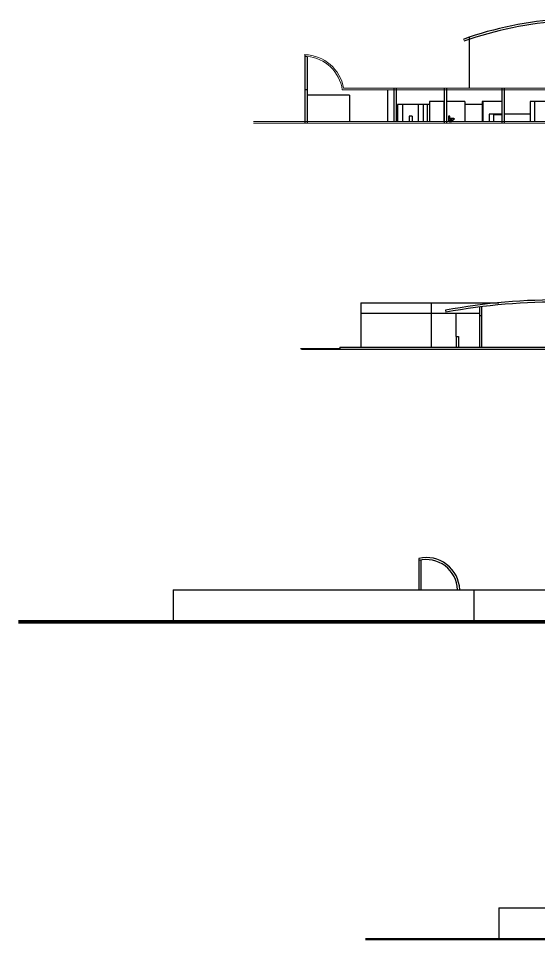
# Model space of a CAD drawing. Header units: millimetres. Extents: x 1191 to 1487, y 976 to 1230.
# Drawn here: x 1346.9 to 1396, y 1142.9 to 1230 of the extents above; entities that cross this region are included whole.
import ezdxf

# ---------------------------------------------------------------- set-up
doc = ezdxf.new("R2010")
doc.units = ezdxf.units.MM
doc.header["$LTSCALE"] = 0.05
doc.layers.add('lineas guia', color=2, linetype='Continuous')
doc.layers.add('muebles', color=4, linetype='Continuous')
doc.layers.add('muros', color=5, linetype='Continuous', lineweight=20)

# ---------------------------------------------------------------- blocks, each defined once
blk = doc.blocks.new('A$C66AC5EA6')
at = {"layer": 'muebles'}
for p, q in [((0.373, 0.28), (0, 0.28)), ((0, 0.264), (0, 0.212)), ((0.52, 0.274), (0.01, 0.274)), ((0.353, 0.3), (0.02, 0.3)), ((0.19, 0.13), (0.049, 0.162)), ((0.137, 0.142), (0.204, 0.073)), ((0.313, 0.049), (0.257, 0.049)), ((0.47, 0.234), (0.275, 0.234)), ((0.361, 0.071), (0.333, 0.057)), ((0.445, 0.079), (0.381, 0.079)), ((0.48, 0.049), (0.474, 0.058)), ((0.48, 0.224), (0.48, 0.044)), ((0.52, 0.044), (0.48, 0.044)), ((0.52, 0.274), (0.52, 0.044))]:
    blk.add_line(p, q, dxfattribs=at)
blk.add_lwpolyline([(0.47, 0.066), (0.47, 0), (0.246, 0), (0.246, 0.051)], dxfattribs=at)
blk.add_lwpolyline([(0.403, 0.509), (0.518, 0.509), (0.518, 0.289), (0.403, 0.289)], close=True, dxfattribs=at)
for centre, radius, start, end in [((0.02, 0.28), 0.02, 90, 180), ((0.01, 0.264), 0.01, 90, 180), ((0.063, 0.225), 0.0647, 191.65104, 257.44132), ((0.218, 0.256), 0.129, 257.44132, 350.37576), ((0.275, 0.161), 0.113, 231.03027, 260.86925), ((0.275, 0.224), 0.01, 90, 180), ((0.313, 0.079), 0.03, 270, 311.8727), ((0.353, 0.28), 0.02, 0, 90), ((0.381, 0.049), 0.03, 90, 131.8727), ((0.445, 0.049), 0.03, 18.02096, 90), ((0.47, 0.224), 0.01, 0, 90)]:
    blk.add_arc(centre, radius, start, end, dxfattribs=at)

msp = doc.modelspace()

# ---------------------------------------------------------------- linework, layer by layer
at = {"layer": 'lineas guia'}
for p, q in [((1389.505, 1228.247), (1389.505, 1223.429)), ((1373.98, 1226.59), (1373.98, 1226.61)), ((1373.98, 1226.59), (1373.98, 1220.129)), ((1374.18, 1226.429), (1374.18, 1220.129)), ((1381.77, 1223.279), (1381.77, 1220.279)), ((1382.374, 1223.429), (1382.374, 1220.279)), ((1382.603, 1223.429), (1382.603, 1220.279)), ((1387.131, 1223.429), (1387.131, 1220.129)), ((1387.36, 1223.429), (1387.36, 1220.129)), ((1392.569, 1223.429), (1392.569, 1220.129)), ((1392.786, 1223.429), (1392.786, 1220.129)), ((1378.18, 1222.779), (1378.18, 1220.279)), ((1385.736, 1222.179), (1385.736, 1220.279)), ((1387.102, 1222.179), (1387.102, 1220.279)), ((1389.08, 1222.179), (1389.08, 1220.279)), ((1390.714, 1222.179), (1390.714, 1220.279)), ((1390.77, 1222.179), (1390.77, 1220.279)), ((1395.239, 1222.179), (1395.239, 1220.279)), ((1395.65, 1222.179), (1395.65, 1220.279)), ((1382.728, 1221.879), (1382.728, 1220.279)), ((1383.191, 1221.879), (1383.191, 1220.279)), ((1384.677, 1221.879), (1384.677, 1220.279)), ((1385.16, 1221.879), (1385.16, 1220.279)), ((1385.532, 1221.879), (1385.532, 1220.279)), ((1383.831, 1220.779), (1383.831, 1220.279)), ((1384.099, 1220.779), (1384.099, 1220.279)), ((1391.376, 1220.979), (1391.376, 1220.279)), ((1391.796, 1220.979), (1391.796, 1220.279)), ((1379.273, 1203.14), (1392.297, 1203.14)), ((1379.273, 1203.14), (1379.273, 1198.94)), ((1385.907, 1203.14), (1385.907, 1198.94)), ((1379.273, 1202.14), (1390.473, 1202.14)), ((1387.259, 1202.429), (1387.295, 1202.232)), ((1388.273, 1199.94), (1388.273, 1202.14)), ((1390.473, 1202.734), (1390.473, 1198.94)), ((1390.673, 1202.759), (1390.673, 1198.94)), ((1390.473, 1201.94), (1390.673, 1201.94)), ((1388.273, 1199.94), (1388.473, 1199.94)), ((1388.273, 1199.94), (1388.273, 1198.94)), ((1388.473, 1199.94), (1388.473, 1198.94)), ((1377.273, 1198.79), (1373.551, 1198.79)), ((1373.657, 1198.74), (1462.606, 1198.74)), ((1377.273, 1198.94), (1462.606, 1198.94)), ((1377.273, 1198.94), (1377.273, 1198.79)), ((1384.73, 1178.965), (1384.73, 1175.985)), ((1384.93, 1178.802), (1384.93, 1175.985)), ((1361.53, 1175.985), (1361.53, 1172.985)), ((1361.53, 1175.985), (1426.323, 1175.985)), ((1389.939, 1175.985), (1389.939, 1172.985)), ((1346.92, 1173.085), (1483.03, 1173.085)), ((1346.92, 1172.985), (1487.001, 1172.985)), ((1346.92, 1172.885), (1487.001, 1172.885)), ((1392.288, 1145.921), (1392.288, 1143.021)), ((1392.288, 1145.921), (1403.489, 1145.921)), ((1379.714, 1143.021), (1438.104, 1143.021)), ((1379.714, 1142.921), (1438.104, 1142.921))]:
    msp.add_line(p, q, dxfattribs=at)
for centre, radius, start, end in [((1400.322, 1196.183), 33.84, 77.38872, 109.68866), ((1400.322, 1196.183), 33.64, 77.31249, 109.68866), ((1397.793, 1146.044), 57.36, 77.95004, 100.5824), ((1397.793, 1146.044), 57.16, 77.95004, 100.5824), ((1385.446, 1175.892), 3.156, 2.05673, 103.10239), ((1385.446, 1175.892), 2.956, 2.05673, 104.00648)]:
    msp.add_arc(centre, radius, start, end, dxfattribs=at)
at = {"layer": 'muebles'}
for p, q in [((1374.18, 1223.279), (1373.98, 1223.279)), ((1377.484, 1223.429), (1377.481, 1223.429)), ((1378.18, 1222.779), (1374.18, 1222.779)), ((1387.131, 1222.179), (1385.736, 1222.179)), ((1389.08, 1222.179), (1387.36, 1222.179)), ((1392.569, 1222.179), (1390.714, 1222.179)), ((1401.114, 1222.179), (1395.239, 1222.179)), ((1385.736, 1221.879), (1382.728, 1221.879)), ((1390.714, 1221.879), (1389.08, 1221.879)), ((1384.099, 1220.779), (1383.831, 1220.779)), ((1392.569, 1220.979), (1391.376, 1220.979)), ((1392.569, 1220.899), (1391.796, 1220.899)), ((1395.239, 1220.979), (1392.786, 1220.979))]:
    msp.add_line(p, q, dxfattribs=at)
at = {"layer": 'muros'}
for p, q in [((1374.18, 1226.429), (1373.98, 1226.429)), ((1401.528, 1223.279), (1377.509, 1223.279)), ((1417.919, 1223.429), (1377.634, 1223.429)), ((1470.48, 1220.279), (1369.133, 1220.279)), ((1470.48, 1220.129), (1369.133, 1220.129))]:
    msp.add_line(p, q, dxfattribs=at)
for centre, radius, start, end in [((1373.875, 1222.776), 3.815, 9.8459, 88.41319), ((1373.872, 1222.77), 3.672, 7.97111, 85.17891)]:
    msp.add_arc(centre, radius, start, end, dxfattribs=at)

# ---------------------------------------------------------------- block references
at = {"layer": 'lineas guia', "xscale": -1}
msp.add_blockref('A$C66AC5EA6', (1388.062, 1220.279), dxfattribs=at)

doc.saveas('drawing.dxf')
